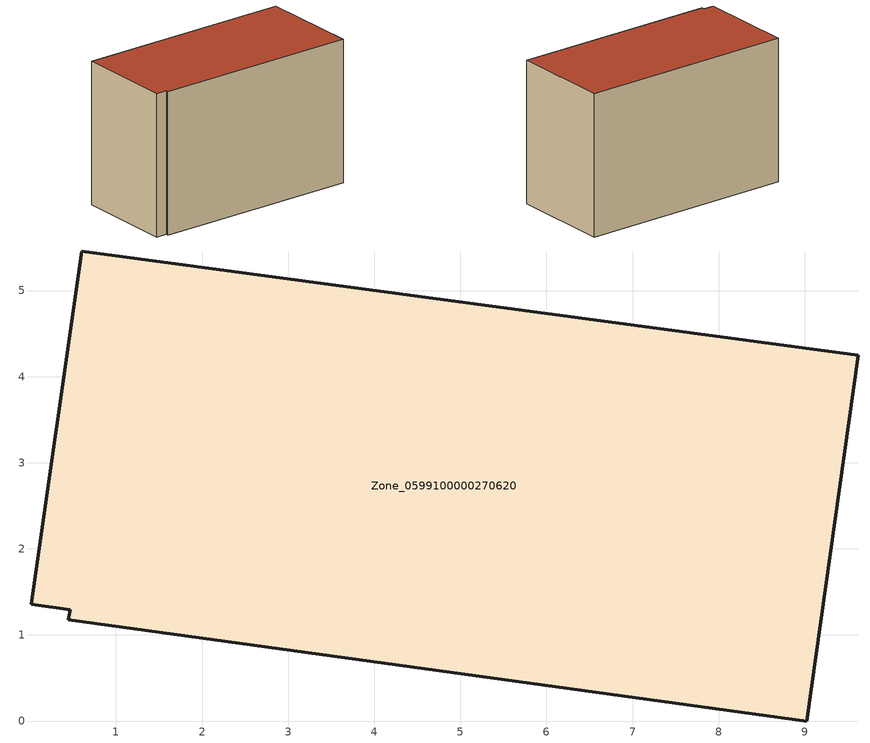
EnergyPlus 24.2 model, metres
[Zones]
Zone_0599100000270620
 floor ground (C_G): 0.45,1.18 0.47,1.29 0.02,1.36 0.6,5.46 9.62,4.25 9.02,0 z0
 wall outside (C_F): 9.02,0 9.62,4.25 0.6,5.46 0.02,1.36 0.47,1.29 0.45,1.18 9.02,0 z0:6.03
 roof outside (C_R): 0.47,1.29 0.45,1.18 9.02,0 9.62,4.25 0.6,5.46 0.02,1.36 z6.03
[BUILDING]
Pand.0599100000270620: North Axis=0; Terrain=City; Loads Convergence Tolerance Value=0.04; Temperature Convergence Tolerance Value=0.4; Solar Distribution=FullExterior; Maximum Number of Warmup Days=25; Minimum Number of Warmup Days=1
[Site:Location]
Rotterdam.The.Hague.AP_ZH_NLD Design_Conditions: Latitude=51.96; Longitude=4.45; Time Zone=1; Elevation=-4.5
[SITE:GROUNDTEMPERATURE:BUILDINGSURFACE]
18, 18, 18, 18, 18, 18, 18, 18, 18, 18, 18, 18
[MATERIAL] Thermal Absorptance=0.9; Solar Absorptance=0.7; Visible Absorptance=0.7
Name | Roughness | Thickness | Conductivity | Density | Specific Heat
G.TI.1946-1964 | MediumSmooth | 0.15 | 1 | 540 | 1210
F.TI.1946-1964 | Rough | 0.3 | 0.857143 | 1920 | 840
R.TI.1946-1964 | MediumRough | 0.2 | 0.277778 | 1500 | 1000
[CONSTRUCTION]
C_G: G.TI.1946-1964
C_F: F.TI.1946-1964
C_R: R.TI.1946-1964
[ZONE]
Zone_0599100000270620: Type=1; Multiplier=1; Ceiling Height=Autocalculate; Volume=Autocalculate; Floor Area=autocalculate; Part of Total Floor Area=Yes
[ZONEINFILTRATION:DESIGNFLOWRATE]
Infil_Zone_0599100000270620: Zone or ZoneList or Space or SpaceList=Zone_0599100000270620; Schedule=AlwaysOn; Design Flow Rate Calculation Method=Flow/Area; Flow Rate per Floor Area=0.003; Constant Term Coefficient=1; Temperature Term Coefficient=0; Velocity Term Coefficient=0; Velocity Squared Term Coefficient=0
[HVACTEMPLATE:ZONE:IDEALLOADSAIRSYSTEM]
Zone_0599100000270620: Maximum Heating Supply Air Temperature=50; Minimum Cooling Supply Air Temperature=13; Maximum Heating Supply Air Humidity Ratio=0.0156; Minimum Cooling Supply Air Humidity Ratio=0.0077; Heating Limit=NoLimit; Cooling Limit=NoLimit; Dehumidification Control Type=ConstantSensibleHeatRatio; Cooling Sensible Heat Ratio=0.7; Dehumidification Setpoint=60; Humidification Control Type=None; Humidification Setpoint=30; Outdoor Air Method=None; Outdoor Air Flow Rate per Person=0.00944; Outdoor Air Flow Rate per Zone Floor Area=0; Outdoor Air Flow Rate per Zone=0; Demand Controlled Ventilation Type=None; Outdoor Air Economizer Type=NoEconomizer; Heat Recovery Type=None; Sensible Heat Recovery Effectiveness=0.7; Latent Heat Recovery Effectiveness=0.65
[ZONECONTROL:THERMOSTAT]
ThermostatControl_Zone_0599100000270620: Zone or ZoneList=Zone_0599100000270620; Control Type Schedule=DualSetpointControlType; Control 1=Thermostat_Zone_0599100000270620; Temperature Difference Between Cutout And Setpoint=0
[THERMOSTATSETPOINT:DUALSETPOINT]
Thermostat_Zone_0599100000270620: Heating Setpoint Temperature Schedule=HeatingSetpoint_Zone_0599100000270620; Cooling Setpoint Temperature Schedule=CoolingSetpoint_Zone_0599100000270620
[SCHEDULE:COMPACT]
HeatingSetpoint_Zone_0599100000270620: Through: 12/31, For: AllDays, Until: 24:00, 21
CoolingSetpoint_Zone_0599100000270620: Through: 12/31, For: AllDays, Until: 24:00, 24
DualSetpointControlType: Through: 12/31, For: AllDays, Until: 24:00, 4
AlwaysOn: Through: 12/31, For: AllDays, Until: 24:00, 1
